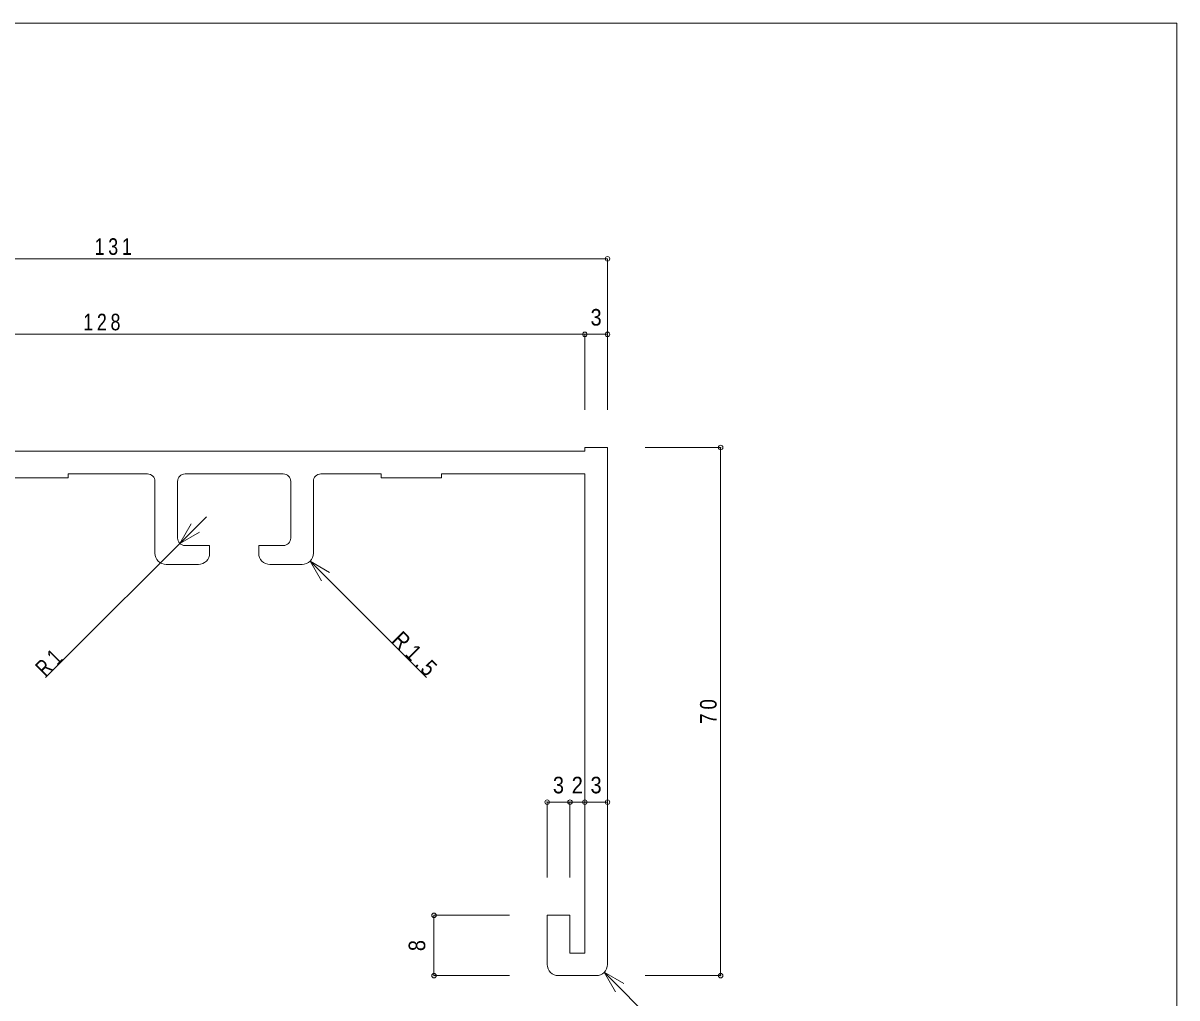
# Model space of a CAD drawing. Units: millimetres on the paper. Extents: x -141 to 141, y -98 to 98.
# Drawn here: x -12 to 141, y -31.7 to 97.5 of the extents above; entities that cross this region are included whole.
import ezdxf
from ezdxf.enums import TextEntityAlignment as Align

# ---------------------------------------------------------------- set-up
doc = ezdxf.new("R2010")
doc.units = ezdxf.units.MM
doc.header["$PDMODE"] = 32
doc.header["$PDSIZE"] = 0.6
for name, color, linetype, lineweight in [('0-0_ＫＢ製品', 2, 'Continuous', 9), ('0-3_寸法', 4, 'Continuous', 9), ('0-4_引出線字', 4, 'Continuous', 9), ('F-0_図面枠', 5, 'Continuous', 9)]:
    doc.layers.add(name, color=color, linetype=linetype, lineweight=lineweight)
doc.layers.add('0-5_文字', color=7, linetype='Continuous')
doc.styles.add('HGｺﾞｼｯｸM', font='')
doc.styles.get('HGｺﾞｼｯｸM').set_extended_font_data('HGｺﾞｼｯｸM')

msp = doc.modelspace()

# ---------------------------------------------------------------- linework, layer by layer
at = {"layer": '0-0_ＫＢ製品'}
for p, q in [((65.5, 41.25), (62.5, 41.25)), ((65.5, -27.25), (65.5, 41.25)), ((4.5, 37.75), (-6, 37.75)), ((-6, 37.25), (-6, 37.75)), ((5.5, 27.25), (5.5, 36.75)), ((8.5, 29.25), (8.5, 36.75)), ((22.5, 37.75), (9.5, 37.75)), ((23.5, 29.25), (23.5, 36.75)), ((26.5, 27.25), (26.5, 36.75)), ((27.5, 37.75), (35.5, 37.75)), ((43.5, 37.75), (62.5, 37.75)), ((62.5, -25.75), (62.5, 37.75)), ((12.75, 28.25), (9.5, 28.25)), ((12.75, 27.25), (12.75, 28.25)), ((19.25, 28.25), (22.5, 28.25)), ((19.25, 27.25), (19.25, 28.25)), ((11.25, 25.75), (7, 25.75)), ((25, 25.75), (20.75, 25.75)), ((60.52, -20.746), (57.496, -20.746)), ((57.496, -27.25), (57.496, -20.746)), ((60.52, -20.746), (60.52, -25.75)), ((62.5, -25.75), (60.52, -25.75)), ((64, -28.75), (58.996, -28.75))]:
    msp.add_line(p, q, dxfattribs=at)
for points in [[(62.5, 41.25), (62.5, 40.75), (-54.577, 40.75), (-55.549, 39.79), (-56.545, 40.75)], [(-6, 37.25), (-14, 37.25), (-14, 37.75)], [(43.5, 37.75), (43.5, 37.25), (35.5, 37.25), (35.5, 37.75)]]:
    msp.add_lwpolyline(points, dxfattribs=at)
for centre, radius, start, end in [((4.5, 36.75), 1, 0, 90), ((9.5, 36.75), 1, 90, 180), ((22.5, 36.75), 1, 0, 90), ((27.5, 36.75), 1, 90, 180), ((9.5, 29.25), 1, 180, 270), ((22.5, 29.25), 1, 270, 0), ((7, 27.25), 1.5, 180, 270), ((11.25, 27.25), 1.5, 270, 0), ((20.75, 27.25), 1.5, 180, 270), ((25, 27.25), 1.5, 270, 0), ((58.996, -27.25), 1.5, 180, 270), ((64, -27.25), 1.5, 270, 0)]:
    msp.add_arc(centre, radius, start, end, dxfattribs=at)
at = {"layer": '0-3_寸法'}
for p, q in [((-65.5, 66.25), (65.5, 66.25)), ((65.5, 66.25), (65.5, 56.25)), ((62.5, 56.25), (-65.5, 56.25)), ((65.5, 56.25), (62.5, 56.25)), ((62.5, 56.25), (62.5, 46.25)), ((65.5, 56.25), (65.5, 46.25)), ((80.5, 41.25), (70.5, 41.25)), ((80.5, -28.75), (80.5, 41.25)), ((57.5, -5.746), (60.52, -5.746)), ((57.5, -5.746), (57.5, -15.746)), ((60.52, -5.746), (60.52, -15.746)), ((60.52, -5.746), (62.5, -5.746)), ((62.5, -5.746), (62.5, -15.746)), ((62.5, -5.746), (65.5, -5.746)), ((65.5, -5.746), (65.5, -15.746)), ((42.496, -20.746), (42.496, -28.75)), ((42.496, -20.746), (52.496, -20.746)), ((42.496, -28.75), (52.496, -28.75)), ((80.5, -28.75), (70.5, -28.75))]:
    msp.add_line(p, q, dxfattribs=at)
for p in [(65.5, 66.25), (62.5, 56.25), (65.5, 56.25), (80.5, 41.25), (57.5, -5.746), (60.52, -5.746), (62.5, -5.746), (65.5, -5.746), (42.496, -20.746), (42.496, -28.75), (80.5, -28.75)]:
    msp.add_point(p, dxfattribs=at)
at = {"layer": '0-4_引出線字'}
for p, q in [((-9, 10.75), (12.328, 32.078)), ((8.793, 28.543), (10.293, 31.141)), ((8.793, 28.543), (11.391, 30.043)), ((26.061, 26.189), (41.5, 10.75)), ((26.061, 26.189), (27.561, 23.591)), ((26.061, 26.189), (28.659, 24.689)), ((65.057, -28.299), (67.655, -29.799)), ((65.057, -28.299), (66.557, -30.897)), ((65.057, -28.299), (80.496, -43.738))]:
    msp.add_line(p, q, dxfattribs=at)
at = {"layer": 'F-0_図面枠'}
for p, q in [((-141, 97.5), (141, 97.5)), ((141, 97.5), (141, -97.5))]:
    msp.add_line(p, q, dxfattribs=at)

# ---------------------------------------------------------------- texts
at = {"layer": '0-3_寸法', "color": 7, "style": 'HGｺﾞｼｯｸM', "width": 0.9}
for s, p in [('3', (63.25, 56.75)), ('3', (58.26, -5.246)), ('2', (60.76, -5.246)), ('3', (63.25, -5.246))]:
    msp.add_text(s, height=2.199, dxfattribs=at).set_placement(p, align=Align.BOTTOM_LEFT)
msp.add_text('8', height=2.199, rotation=90, dxfattribs=at).set_placement((41.996, -25.498), align=Align.BOTTOM_LEFT)
at = {"layer": '0-3_寸法', "color": 7, "char_height": 2.199, "attachment_point": 7, "style": 'HGｺﾞｼｯｸM'}
for s, insert in [('\\T1.38;\\W0.8;131', (-2.5, 66.75)), ('\\T1.38;\\W0.8;128', (-4, 56.75))]:
    msp.add_mtext(s, dxfattribs=dict(at, insert=insert))
at = {"layer": '0-3_寸法', "color": 7, "insert": (80, 4.625), "char_height": 2.199, "attachment_point": 7, "rotation": 90, "style": 'HGｺﾞｼｯｸM'}
msp.add_mtext('\\T1.36;\\W0.85;70', dxfattribs=at)
at = {"layer": '0-5_文字', "char_height": 2.199, "attachment_point": 7, "style": 'HGｺﾞｼｯｸM'}
for s, insert, rotation in [('\\T1.38;\\W0.85;R1.5', (36.727, 15.523), 315), ('\\T1.36;\\W0.75;R1', (-9, 10.75), 45)]:
    msp.add_mtext(s, dxfattribs=dict(at, insert=insert, rotation=rotation))

doc.saveas('drawing.dxf')
